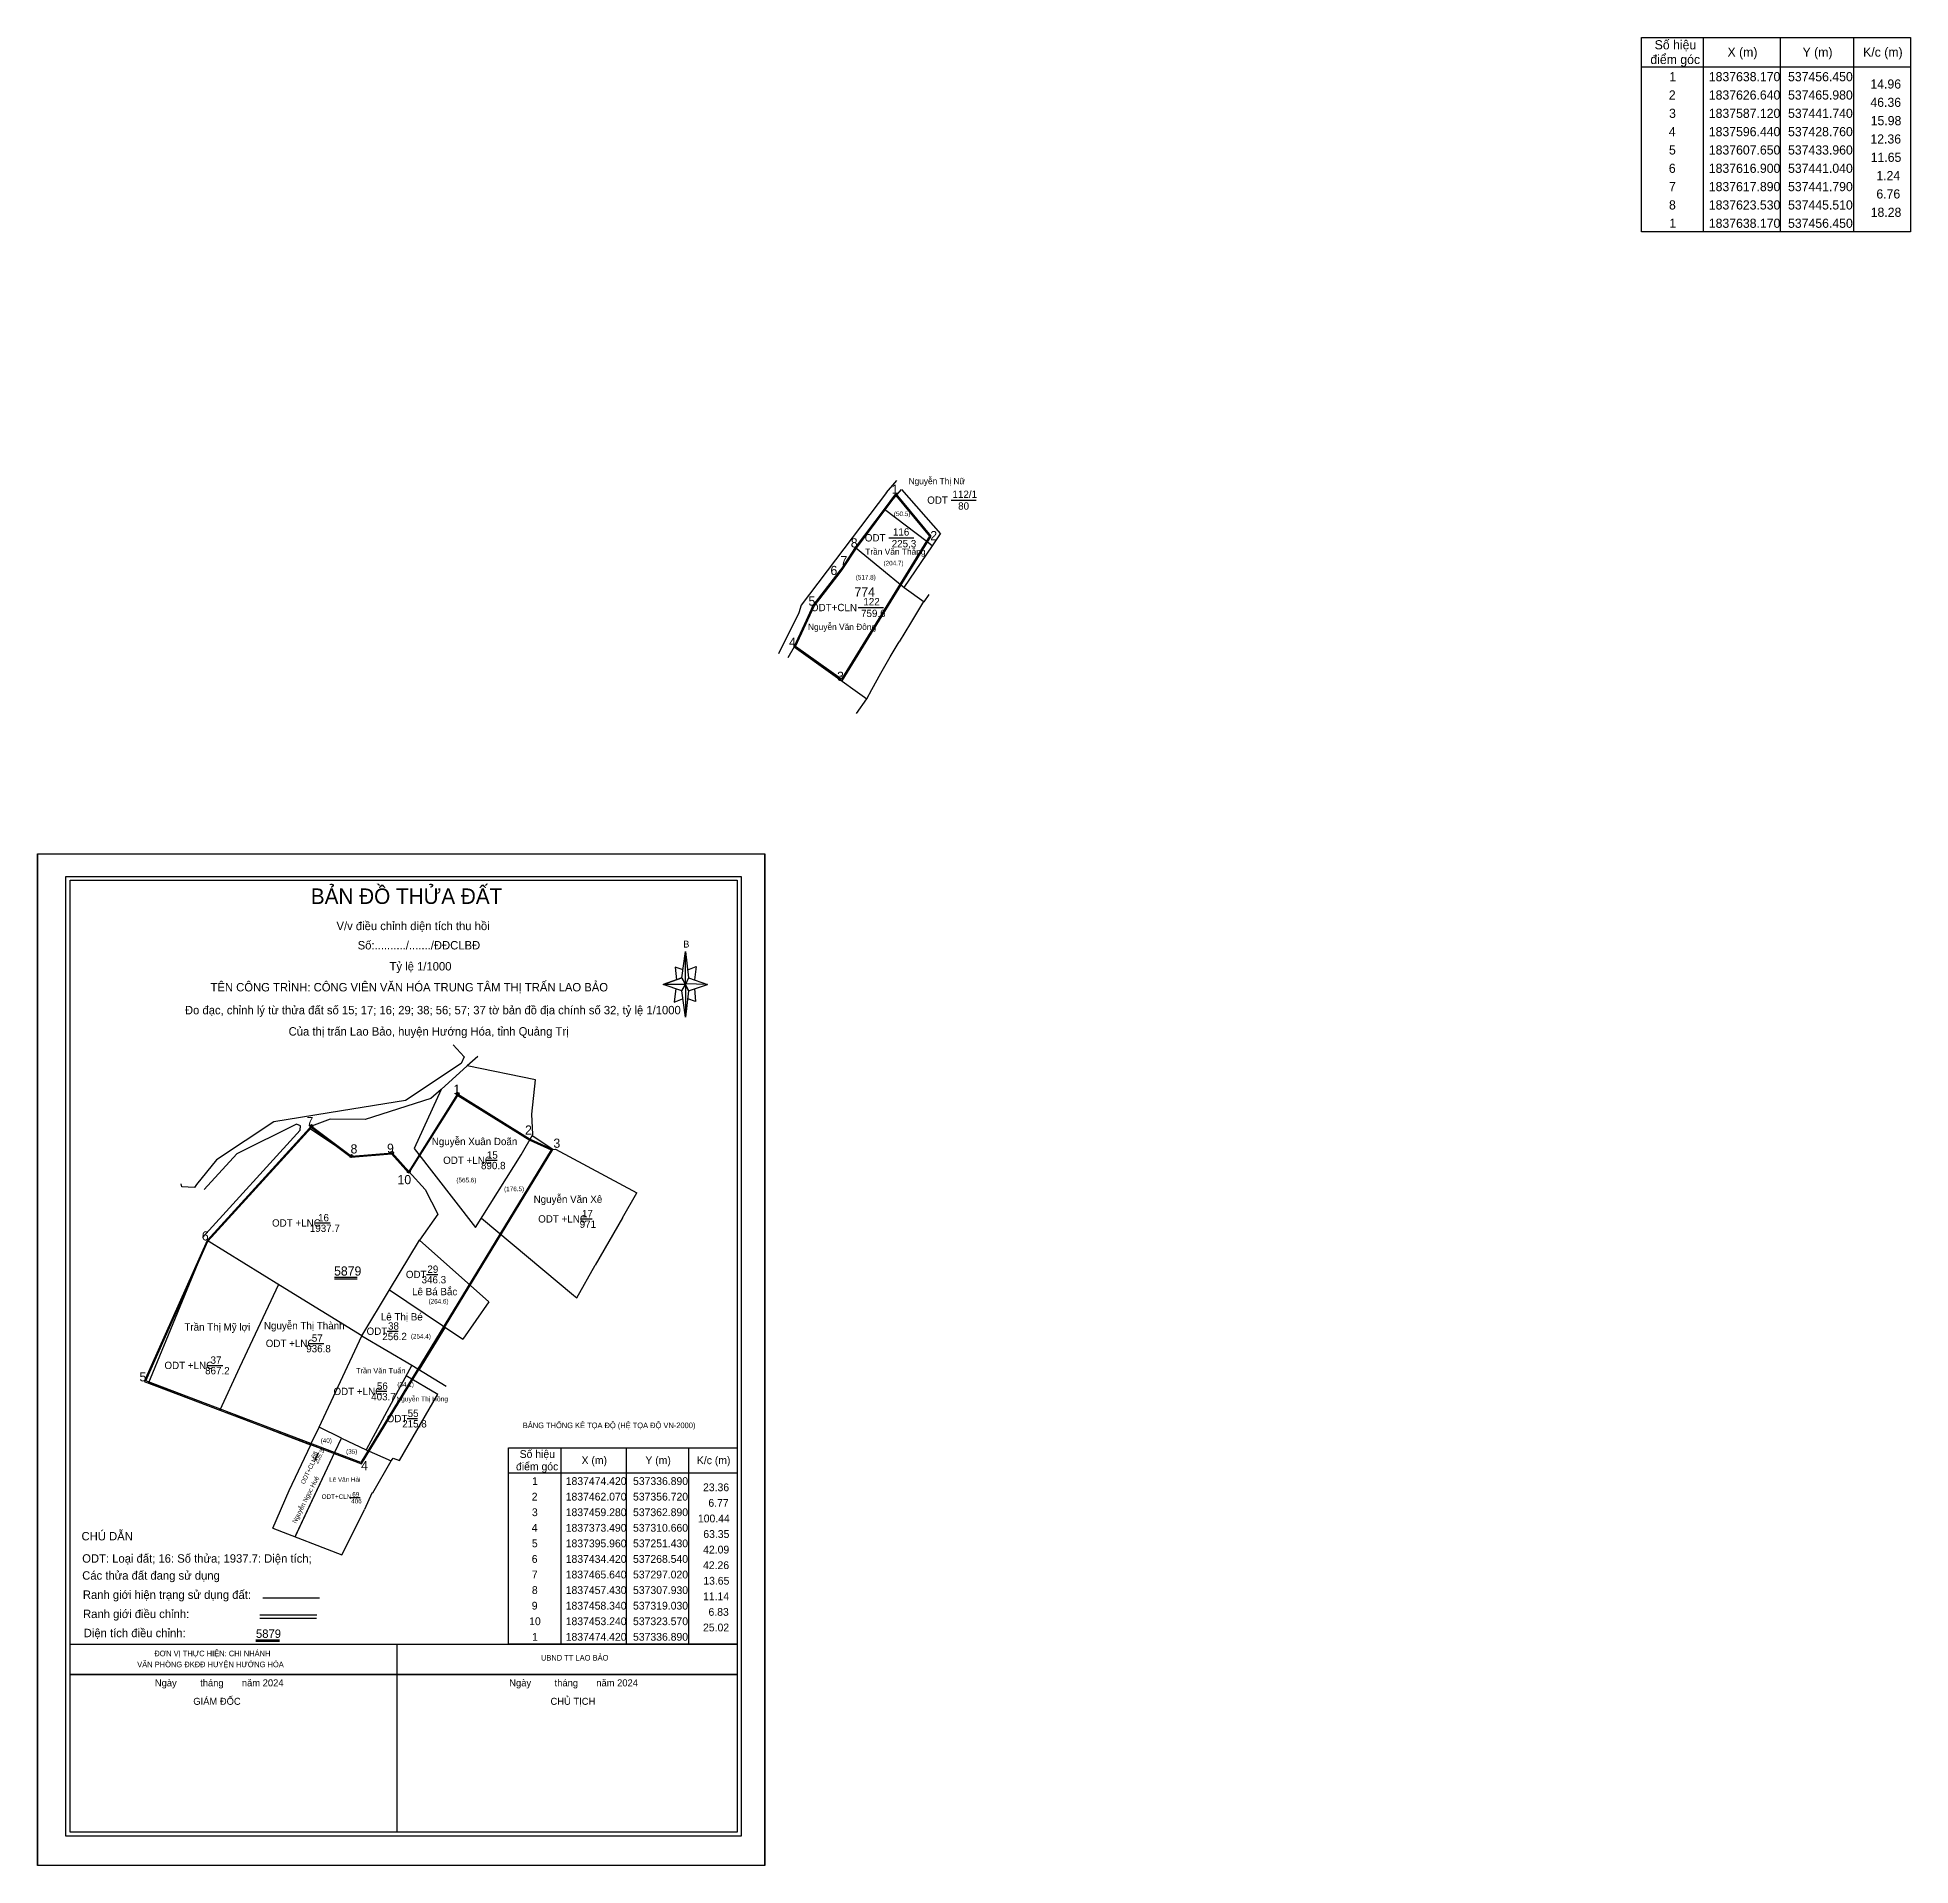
# Model space of a CAD drawing. Extents: x 537222 to 537733, y 1837264 to 1837763.
import ezdxf

# ---------------------------------------------------------------- set-up
doc = ezdxf.new("R2010")
doc.units = 0
for name, color, linetype in [('.hcayxanh', 7, 'Continuous'), ('duong gt', 7, 'Continuous'), ('Level 1', 7, 'Continuous'), ('Level 10', 7, 'Continuous'), ('Level 11', 7, 'Continuous'), ('Level 13', 7, 'Continuous'), ('Level 15', 7, 'Continuous'), ('Level 17', 7, 'Continuous'), ('Level 23', 7, 'Continuous'), ('Level 3', 7, 'Continuous'), ('Level 54', 7, 'Continuous'), ('Level 62', 7, 'Continuous'), ('Level 63', 7, 'Continuous')]:
    doc.layers.add(name, color=color, linetype=linetype)

msp = doc.modelspace()

# ---------------------------------------------------------------- linework, layer by layer
at = {"layer": '.hcayxanh'}
for p, q in [((537398.08, 1837506.09), (537399.1, 1837513.29)), ((537398.08, 1837506.09), (537392.96, 1837504.24)), ((537392.96, 1837504.24), (537398.08, 1837506.09)), ((537398.49, 1837508.3), (537396.24, 1837509.04)), ((537396.24, 1837509.04), (537396.65, 1837505.53)), ((537399.1, 1837504.24), (537398.08, 1837506.09)), ((537398.08, 1837506.09), (537399.92, 1837502.58)), ((537399.72, 1837508.3), (537401.97, 1837509.22)), ((537399.92, 1837506.09), (537405.04, 1837504.24)), ((537401.97, 1837509.22), (537401.56, 1837505.53)), ((537398.08, 1837502.58), (537392.96, 1837504.24)), ((537399.1, 1837504.24), (537392.96, 1837504.24)), ((537396.44, 1837503.13), (537396.03, 1837499.44)), ((537396.03, 1837499.44), (537398.29, 1837500.36)), ((537405.04, 1837504.24), (537399.1, 1837504.42)), ((537399.1, 1837504.42), (537399.1, 1837504.24)), ((537399.1, 1837504.24), (537399.92, 1837502.58)), ((537399.92, 1837502.58), (537399.1, 1837495.38)), ((537401.77, 1837499.62), (537399.72, 1837500.36)), ((537399.92, 1837502.58), (537405.04, 1837504.24)), ((537399.92, 1837502.58), (537405.04, 1837504.24)), ((537401.56, 1837503.13), (537401.77, 1837499.62)), ((537283.78, 1837336.91), (537299.22, 1837336.91)), ((537282.95, 1837332.27), (537298.48, 1837332.27)), ((537282.95, 1837331.33), (537298.39, 1837331.33)), ((537231.16, 1837324.29), (537413.18, 1837324.29)), ((537320.41, 1837272.97), (537320.41, 1837324.29)), ((537231.16, 1837316.05), (537413.18, 1837316.05)), ((537231.35, 1837316), (537413.18, 1837316))]:
    msp.add_line(p, q, dxfattribs=at)
for points in [[(537222.27, 1837539.96), (537420.69, 1837539.96), (537420.69, 1837263.84), (537222.27, 1837263.84)], [(537230.04, 1837533.72), (537414.3, 1837533.72), (537414.3, 1837271.9), (537230.04, 1837271.9)], [(537231.16, 1837532.71), (537413.18, 1837532.71), (537413.18, 1837272.91), (537231.16, 1837272.91)], [(537399.1, 1837513.29), (537399.92, 1837506.09), (537399.1, 1837504.24)], [(537399.1, 1837504.24), (537399.1, 1837495.38), (537398.08, 1837502.58)]]:
    msp.add_lwpolyline(points, close=True, dxfattribs=at)
at = {"layer": 'Level 1'}
for points in [[(537456.46, 1837637.68), (537465.61, 1837626.61), (537441.65, 1837587.55), (537429.14, 1837596.54), (537434.22, 1837607.49), (537441.28, 1837616.72), (537442.04, 1837617.72), (537445.76, 1837623.36)], [(537336.98, 1837474.01), (537356.58, 1837461.8), (537362.46, 1837459.15), (537310.53, 1837373.86), (537251.83, 1837396.13), (537268.79, 1837434.25), (537297.06, 1837465.24), (537307.84, 1837457.12), (537318.91, 1837458.03), (537323.61, 1837452.74)]]:
    msp.add_lwpolyline(points, close=True, dxfattribs=at)
at = {"layer": 'Level 10'}
for p, q in [((537445.51, 1837623.53), (537453.42, 1837633.97)), ((537453.42, 1837633.97), (537465.05, 1837625.12)), ((537445.51, 1837623.53), (537458.76, 1837612.62)), ((537458.76, 1837612.62), (537466.5, 1837624.01)), ((537458.76, 1837612.62), (537466.5, 1837624.01)), ((537465.05, 1837625.12), (537466.5, 1837624.01)), ((537466.5, 1837624.01), (537468.68, 1837627.2)), ((537433.96, 1837607.65), (537428.76, 1837596.44)), ((537458.76, 1837612.62), (537464.16, 1837608.67)), ((537464.01, 1837608.81), (537460.46, 1837602.87)), ((537464.16, 1837608.67), (537465.53, 1837610.66)), ((537460.46, 1837602.87), (537457.41, 1837597.8)), ((537454.9, 1837593.72), (537457.41, 1837597.8)), ((537428.76, 1837596.44), (537448.54, 1837582.23)), ((537452.41, 1837589.23), (537454.9, 1837593.72)), ((537449.94, 1837584.77), (537452.41, 1837589.23)), ((537445.73, 1837578.24), (537448.54, 1837582.23)), ((537448.54, 1837582.23), (537449.94, 1837584.77)), ((537339.55, 1837482.03), (537332.41, 1837475.64)), ((537358.16, 1837478.23), (537339.55, 1837482.03)), ((537332.41, 1837475.64), (537325.06, 1837459.54)), ((537357.12, 1837468.91), (537358.16, 1837478.23)), ((537268.54, 1837434.42), (537296.47, 1837465.04)), ((537296.47, 1837465.04), (537307.93, 1837457.43)), ((537357.43, 1837463.31), (537357.12, 1837468.91)), ((537325.06, 1837459.54), (537341.83, 1837437.93)), ((537354.25, 1837457.76), (537357.43, 1837463.31)), ((537362.89, 1837459.28), (537357.25, 1837463)), ((537307.93, 1837457.43), (537319.03, 1837458.34)), ((537319.03, 1837458.34), (537323.57, 1837453.24)), ((537341.83, 1837437.93), (537354.25, 1837457.76)), ((537362.89, 1837459.28), (537363.59, 1837459.33)), ((537363.59, 1837459.33), (537385.77, 1837447.4)), ((537323.57, 1837453.24), (537328.07, 1837448.36)), ((537328.07, 1837448.36), (537331.54, 1837441.57)), ((537381.86, 1837440.58), (537385.77, 1837447.4)), ((537331.54, 1837441.57), (537326.47, 1837434.47)), ((537343.42, 1837440.47), (537368.55, 1837419.5)), ((537381.86, 1837440.58), (537374.43, 1837427.66)), ((537288.58, 1837422.05), (537268.54, 1837434.42)), ((537318.3, 1837420.91), (537326.47, 1837434.47)), ((537326.47, 1837434.47), (537345.39, 1837417.63)), ((537303.35, 1837424.4), (537309.52, 1837424.4)), ((537303.35, 1837423.9), (537309.52, 1837423.9)), ((537369.43, 1837418.77), (537374.43, 1837427.66)), ((537310.77, 1837408.43), (537288.58, 1837422.05)), ((537310.77, 1837408.43), (537318.3, 1837420.91)), ((537318.3, 1837420.91), (537332.78, 1837411.21)), ((537368.55, 1837419.5), (537369.43, 1837418.77)), ((537345.39, 1837417.63), (537338.36, 1837407.45)), ((537299.15, 1837383.49), (537310.77, 1837408.43)), ((537310.77, 1837408.43), (537324.41, 1837400.4)), ((537333.5, 1837410.72), (537326.42, 1837399.17)), ((537332.78, 1837411.21), (537338.36, 1837407.45)), ((537324.41, 1837400.4), (537311.92, 1837377.26)), ((537324.41, 1837400.4), (537333.82, 1837394.64)), ((537252.57, 1837395.59), (537272.07, 1837388.12)), ((537252.57, 1837395.59), (537272.07, 1837388.12)), ((537322.87, 1837397.55), (537331.5, 1837392.45)), ((537272.07, 1837388.12), (537277.67, 1837385.98)), ((537321.04, 1837374.38), (537331.5, 1837392.45)), ((537277.67, 1837385.98), (537290.33, 1837381.14)), ((537296.78, 1837378.67), (537299.15, 1837383.49)), ((537305.26, 1837380.46), (537299.15, 1837383.49)), ((537290.33, 1837381.14), (537296.78, 1837378.67)), ((537290.92, 1837366.21), (537296.87, 1837378.64)), ((537296.78, 1837378.67), (537296.87, 1837378.64)), ((537296.78, 1837378.67), (537296.87, 1837378.64)), ((537303.53, 1837376.79), (537305.26, 1837380.46)), ((537305.26, 1837380.46), (537311.92, 1837377.26)), ((537292.59, 1837353.57), (537303.53, 1837376.79)), ((537292.87, 1837354.17), (537303.53, 1837376.79)), ((537311.92, 1837377.26), (537318.82, 1837374.25)), ((537313.78, 1837365.53), (537318.82, 1837374.25)), ((537318.82, 1837374.25), (537318.88, 1837374.35)), ((537318.88, 1837374.35), (537319.31, 1837375.03)), ((537319.31, 1837375.03), (537321.04, 1837374.38)), ((537286.45, 1837355.92), (537290.92, 1837366.21)), ((537313.5, 1837365.5), (537311.5, 1837360.97)), ((537313.78, 1837365.53), (537313.5, 1837365.5)), ((537307.13, 1837352.2), (537311.5, 1837360.97)), ((537286.45, 1837355.92), (537305.36, 1837348.66)), ((537305.36, 1837348.66), (537307.13, 1837352.2)), ((537281.82, 1837325.46), (537288.27, 1837325.46)), ((537281.82, 1837325.03), (537288.3, 1837325.03))]:
    msp.add_line(p, q, dxfattribs=at)
for points in [[(537445.51, 1837623.53), (537441.79, 1837617.89), (537441.04, 1837616.9)], [(537268.54, 1837434.42), (537253.04, 1837396.66), (537252.55, 1837395.54)], [(537288.04, 1837422.38), (537277.44, 1837399.73), (537272.07, 1837388.12)]]:
    msp.add_lwpolyline(points, dxfattribs=at)
at = {"layer": 'Level 13'}
for p, q in [((537471.55, 1837636.44), (537478.41, 1837636.44)), ((537454.53, 1837626.16), (537461.39, 1837626.16)), ((537446.2, 1837607.14), (537453.06, 1837607.14)), ((537314.73, 1837393.26), (537317.61, 1837393.26)), ((537297.98, 1837374.47), (537299.02, 1837376.59)), ((537307.39, 1837364.23), (537310.29, 1837364.23))]:
    msp.add_line(p, q, dxfattribs=at)
for points in [[(537344.67, 1837456.31), (537347.7, 1837456.31)], [(537298.1, 1837439.19), (537302.14, 1837439.19)], [(537370.6, 1837440.3), (537373.63, 1837440.3)], [(537328.4, 1837425.15), (537331.47, 1837425.15)], [(537317.66, 1837409.65), (537320.73, 1837409.65)], [(537296.38, 1837406.34), (537300.45, 1837406.34)], [(537268.75, 1837400.33), (537272.82, 1837400.33)], [(537323.12, 1837385.82), (537326, 1837385.82)]]:
    msp.add_lwpolyline(points, dxfattribs=at)
at = {"layer": 'Level 15'}
for centre in [(537336.89, 1837474.42), (537297.02, 1837465.64), (537307.93, 1837457.43), (537319.03, 1837458.34), (537323.57, 1837453.24)]:
    msp.add_circle(centre, 0.4, dxfattribs=at)
at = {"layer": 'Level 17'}
msp.add_line((537457.99, 1837639.33), (537468.68, 1837627.2), dxfattribs=at)
at = {"layer": 'Level 23'}
for p, q in [((537453.9, 1837638.57), (537430.67, 1837607.76)), ((537453.42, 1837633.97), (537457.99, 1837639.33)), ((537453.9, 1837638.57), (537456.77, 1837641.8)), ((537441.04, 1837616.9), (537433.96, 1837607.65)), ((537430.67, 1837607.76), (537430.03, 1837605.67)), ((537430.03, 1837605.67), (537424.5, 1837594.54)), ((537428.76, 1837596.44), (537426.98, 1837593.42)), ((537335.66, 1837487.8), (537338.72, 1837484.54)), ((537337.89, 1837482.72), (537322.67, 1837472.6)), ((537338.72, 1837484.54), (537337.89, 1837482.72)), ((537342.44, 1837484.61), (537339.55, 1837482.03)), ((537332.41, 1837475.64), (537329.59, 1837473.12)), ((537305.25, 1837469.81), (537286.72, 1837466.8)), ((537322.67, 1837472.6), (537305.25, 1837469.81)), ((537329.59, 1837473.12), (537311.64, 1837467.45)), ((537286.72, 1837466.8), (537271.08, 1837456.42)), ((537292.99, 1837466.16), (537276.64, 1837458.1)), ((537294.08, 1837465.7), (537292.99, 1837466.16)), ((537293.96, 1837464.52), (537294.08, 1837465.7)), ((537296.47, 1837465.04), (537297.02, 1837465.64)), ((537302.16, 1837467.56), (537297.02, 1837465.64)), ((537311.64, 1837467.45), (537302.16, 1837467.56)), ((537267.27, 1837435.25), (537293.96, 1837464.52)), ((537271.08, 1837456.42), (537265.71, 1837449.73)), ((537276.64, 1837458.1), (537267.8, 1837448.36)), ((537261.7, 1837449.09), (537261.49, 1837449.84)), ((537265.71, 1837449.73), (537265.16, 1837448.89)), ((537265.16, 1837448.89), (537261.7, 1837449.09))]:
    msp.add_line(p, q, dxfattribs=at)
at = {"layer": 'Level 3'}
for p, q in [((537433.96, 1837607.65), (537428.76, 1837596.44)), ((537428.76, 1837596.44), (537441.74, 1837587.12))]:
    msp.add_line(p, q, dxfattribs=at)
at = {"layer": 'Level 54'}
for p, q in [((537336.89, 1837474.42), (537323.57, 1837453.24)), ((537336.89, 1837474.42), (537356.72, 1837462.07)), ((537356.72, 1837462.07), (537362.89, 1837459.28)), ((537310.66, 1837373.49), (537362.89, 1837459.28)), ((537268.54, 1837434.42), (537251.43, 1837395.96)), ((537251.43, 1837395.96), (537310.66, 1837373.49))]:
    msp.add_line(p, q, dxfattribs=at)
for points in [[(537428.76, 1837596.44), (537432.13, 1837603.7), (537433.96, 1837607.65), (537441.04, 1837616.9), (537441.79, 1837617.89), (537445.51, 1837623.53), (537453.42, 1837633.97), (537456.45, 1837638.17), (537465.98, 1837626.64), (537441.74, 1837587.12), (537428.76, 1837596.44)], [(537268.54, 1837434.42), (537297.02, 1837465.64), (537307.93, 1837457.43), (537319.03, 1837458.34), (537323.57, 1837453.24)]]:
    msp.add_lwpolyline(points, dxfattribs=at)
at = {"layer": 'Level 63'}
for p, q in [((537676.72, 1837762.7), (537676.72, 1837709.7)), ((537697.72, 1837762.7), (537697.72, 1837709.7)), ((537717.72, 1837762.7), (537717.72, 1837709.7)), ((537659.92, 1837754.7), (537733.32, 1837754.7)), ((537222.27, 1837539.96), (537420.69, 1837539.96)), ((537222.27, 1837539.96), (537222.27, 1837263.84)), ((537420.69, 1837263.84), (537420.69, 1837539.96)), ((537365.07, 1837377.84), (537365.07, 1837324.29)), ((537382.92, 1837377.84), (537382.92, 1837324.29)), ((537399.92, 1837377.84), (537399.92, 1837324.29)), ((537350.79, 1837371.04), (537413.18, 1837371.04)), ((537420.69, 1837263.84), (537222.27, 1837263.84))]:
    msp.add_line(p, q, dxfattribs=at)
for points in [[(537659.92, 1837762.7), (537733.32, 1837762.7), (537733.32, 1837709.7), (537659.92, 1837709.7)], [(537350.79, 1837377.84), (537413.18, 1837377.84), (537413.18, 1837324.29), (537350.79, 1837324.29)]]:
    msp.add_lwpolyline(points, close=True, dxfattribs=at)

# ---------------------------------------------------------------- texts
at = {"layer": '.hcayxanh'}
for s, height, p in [('BẢN ĐỒ THỬA ĐẤT', 4.2259, (537296.86, 1837526.25)), ('V/v điều chỉnh diện tích thu hồi', 2.295, (537303.86, 1837519.1)), ('Số:........../......./ĐĐCLBĐ', 2.295, (537309.64, 1837513.83)), ('B', 1.86, (537398.48, 1837514.35)), ('Tỷ lệ 1/1000', 2.295, (537318.34, 1837508.09)), ('TÊN CÔNG TRÌNH: CÔNG VIÊN VĂN HÓA TRUNG TÂM THỊ TRẤN LAO BẢO', 2.295, (537269.5, 1837502.38)), ('Đo đạc, chỉnh lý từ thửa đất số 15; 17; 16; 29; 38; 56; 57; 37 tờ bản đồ địa chính số 32, tỷ lệ 1/1000', 2.295, (537262.51, 1837496.13)), ('Của thị trấn Lao Bảo, huyện Hướng Hóa, tỉnh Quảng Trị', 2.295, (537290.8, 1837490.32)), ('CHÚ DẪN', 2.295, (537234.3, 1837352.57)), ('Ranh giới hiện trạng sử dụng đất:', 2.295, (537234.66, 1837336.61)), ('Ranh giới điều chỉnh:', 2.295, (537234.71, 1837331.37)), ('Diện tích điều chỉnh:', 2.295, (537234.9, 1837326.15)), ('ĐƠN VỊ THỰC HIỆN: CHI NHÁNH', 1.53, (537254.15, 1837320.95)), ('UBND TT LAO BẢO', 1.53, (537359.64, 1837319.77)), ('VĂN PHÒNG ĐKĐĐ HUYỆN HƯỚNG HÓA', 1.53, (537249.48, 1837317.96)), ('Ngày         tháng       năm 2024', 1.9125, (537254.3, 1837312.73)), ('Ngày         tháng       năm 2024', 1.9125, (537351, 1837312.73)), (' GIÁM ĐỐC', 1.913, (537264.08, 1837307.7)), ('CHỦ TỊCH', 1.913, (537362.25, 1837307.7))]:
    msp.add_text(s, height=height, dxfattribs=at).set_placement(p)
at = {"layer": 'duong gt'}
for s, p in [('ODT: Loại đất; 16: Số thửa; 1937.7: Diện tích;', (537234.48, 1837346.49)), ('Các thửa đất đang sử dụng', (537234.48, 1837341.85))]:
    msp.add_text(s, height=2.295, dxfattribs=at).set_placement(p)
at = {"layer": 'Level 1'}
for s, height, p in [('774', 2.5, (537445.19, 1837610.14)), ('5879', 2.5, (537303.2, 1837424.83)), ('5879', 2.295, (537281.89, 1837325.96))]:
    msp.add_text(s, height=height, dxfattribs=at).set_placement(p)
at = {"layer": 'Level 11'}
for s, height, p in [('Nguyễn Thị Nữ', 1.7, (537459.94, 1837640.78)), ('Trần Văn Thắng', 1.7, (537448.13, 1837621.53)), ('Nguyễn Văn Đông', 1.7, (537432.51, 1837601.01)), ('Nguyễn Xuân Doãn', 2, (537329.85, 1837460.43)), ('Nguyễn Văn Xê', 2, (537357.64, 1837444.68)), ('Lê Bá Bắc', 2, (537324.48, 1837419.46)), ('Lê Thị Bé', 2, (537315.95, 1837412.58)), ('Trần Thị Mỹ lợi', 2, (537262.36, 1837409.8)), ('Nguyễn Thị Thành', 2, (537284.06, 1837410.17)), ('Trần Văn Tuấn', 1.464, (537309.19, 1837398.16)), ('Nguyễn Thị Hồng', 1.3121, (537320.19, 1837390.51)), ('Lê Văn Hải', 1.25, (537301.85, 1837368.57))]:
    msp.add_text(s, height=height, dxfattribs=at).set_placement(p)
msp.add_text('Nguyễn Ngọc Huệ', height=1.25, rotation=63.4497, dxfattribs=at).set_placement((537292.82, 1837357.09))
at = {"layer": 'Level 13'}
for s, height, p in [('112/1', 2, (537471.93, 1837637.04)), ('ODT', 2, (537465.03, 1837635.44)), ('80', 2, (537473.47, 1837633.84)), ('116', 2, (537455.68, 1837626.76)), ('ODT', 2, (537448.01, 1837625.16)), ('225,3', 2, (537455.35, 1837623.56)), ('ODT+CLN', 2, (537433.31, 1837606.14)), ('122', 2, (537447.62, 1837607.74)), ('759.6', 2, (537446.98, 1837604.54)), ('ODT +LNC', 2, (537332.96, 1837455.3)), ('890.8', 2, (537343.29, 1837453.86)), ('15', 2, (537344.89, 1837456.74)), ('ODT +LNC', 2, (537286.27, 1837438.19)), ('16', 2, (537298.83, 1837439.63)), ('ODT +LNC', 2, (537358.89, 1837439.3)), ('971', 2, (537370.21, 1837437.86)), ('17', 2, (537370.83, 1837440.74)), ('1937.7', 2, (537296.59, 1837436.75)), ('ODT ', 2, (537322.79, 1837424.14)), ('346.3', 2, (537327.08, 1837422.7)), ('29', 2, (537328.66, 1837425.58)), ('57', 2, (537297.13, 1837406.78)), ('ODT ', 2, (537312.07, 1837408.65)), ('256.2', 2, (537316.36, 1837407.21)), ('38', 2, (537317.92, 1837410.09)), ('ODT +LNC', 2, (537284.55, 1837405.34)), ('936.8', 2, (537295.61, 1837403.9)), ('ODT +LNC', 2, (537256.92, 1837399.33)), ('867.2', 2, (537268.01, 1837397.89)), ('37', 2, (537269.5, 1837400.77)), ('ODT +LNC', 2, (537303.04, 1837392.23)), ('56', 2, (537314.88, 1837393.67)), ('403.7', 2, (537313.34, 1837390.79)), ('55', 2, (537323.28, 1837386.26)), ('ODT ', 2, (537317.56, 1837384.82)), ('215.8', 2, (537321.79, 1837383.38)), ('ODT+CLN', 1.25, (537299.8, 1837363.89)), ('406', 1.25, (537307.86, 1837362.67)), ('69', 1.25, (537308.16, 1837364.5))]:
    msp.add_text(s, height=height, dxfattribs=at).set_placement(p)
for s, p in [('ODT+CLN', (537295.1, 1837367.8)), ('68', (537297.95, 1837374.81)), ('205.3', (537298.78, 1837373.35))]:
    msp.add_text(s, height=1.2, rotation=63.8789, dxfattribs=at).set_placement(p)
at = {"layer": 'Level 3'}
for s, p in [('(50.5)', (537455.94, 1837632.08)), ('(204.7)', (537453.11, 1837618.63)), ('(517.8)', (537445.53, 1837614.77)), ('(565.6)', (537336.57, 1837450.26)), ('(176.5)', (537349.59, 1837447.86)), ('(264.6)', (537328.97, 1837417.2)), ('(254.4)', (537324.15, 1837407.65)), ('(34.1)', (537320.46, 1837394.52)), ('(40)', (537299.54, 1837379.18)), ('(35)', (537306.48, 1837376.21))]:
    msp.add_text(s, height=1.25, dxfattribs=at).set_placement(p)
at = {"layer": 'Level 62'}
msp.add_text('BẢNG THỐNG KÊ TỌA ĐỘ (HỆ TỌA ĐỘ VN-2000)', height=1.5232, dxfattribs=at).set_placement((537354.7, 1837383.2))
at = {"layer": 'Level 63'}
for s, height, p in [('Số hiệu', 2.5, (537663.51, 1837759.45)), ('điểm góc', 2.5, (537662.33, 1837755.45)), ('X (m)', 2.5, (537683.38, 1837757.45)), ('Y (m)', 2.5, (537703.86, 1837757.45)), ('K/c (m)', 2.5, (537720.39, 1837757.45)), (' 1', 2.5, (537666.58, 1837750.75)), ('1837638.170', 2.5, (537678.28, 1837750.75)), ('537456.450', 2.5, (537699.9, 1837750.75)), ('14.96', 2.5, (537722.37, 1837748.75)), (' 2', 2.5, (537666.45, 1837745.75)), ('1837626.640', 2.5, (537678.28, 1837745.75)), ('537465.980', 2.5, (537699.9, 1837745.75)), ('46.36', 2.5, (537722.37, 1837743.75)), (' 3', 2.5, (537666.51, 1837740.75)), ('1837587.120', 2.5, (537678.28, 1837740.75)), ('537441.740', 2.5, (537699.9, 1837740.75)), ('15.98', 2.5, (537722.45, 1837738.75)), (' 4', 2.5, (537666.44, 1837735.75)), ('1837596.440', 2.5, (537678.28, 1837735.75)), ('537428.760', 2.5, (537699.9, 1837735.75)), ('12.36', 2.5, (537722.37, 1837733.75)), (' 5', 2.5, (537666.49, 1837730.75)), ('1837607.650', 2.5, (537678.28, 1837730.75)), ('537433.960', 2.5, (537699.9, 1837730.75)), ('11.65', 2.5, (537722.45, 1837728.75)), (' 6', 2.5, (537666.45, 1837725.75)), ('1837616.900', 2.5, (537678.28, 1837725.75)), ('537441.040', 2.5, (537699.9, 1837725.75)), ('1.24', 2.5, (537723.99, 1837723.75)), (' 7', 2.5, (537666.49, 1837720.75)), ('1837617.890', 2.5, (537678.28, 1837720.75)), ('537441.790', 2.5, (537699.9, 1837720.75)), ('6.76', 2.5, (537724, 1837718.75)), (' 8', 2.5, (537666.49, 1837715.75)), ('1837623.530', 2.5, (537678.28, 1837715.75)), ('537445.510', 2.5, (537699.9, 1837715.75)), ('18.28', 2.5, (537722.45, 1837713.75)), (' 1', 2.5, (537666.58, 1837710.75)), ('1837638.170', 2.5, (537678.28, 1837710.75)), ('537456.450', 2.5, (537699.9, 1837710.75)), (' 1', 2.5, (537454.38, 1837638.17)), (' 8', 2.5, (537443.25, 1837623.53)), (' 2', 2.5, (537464.94, 1837625.51)), (' 6', 2.5, (537437.71, 1837616)), (' 7', 2.5, (537440.44, 1837618.67)), (' 5', 2.5, (537431.7, 1837607.65)), (' 4', 2.5, (537426.41, 1837596.44)), (' 3', 2.5, (537439.52, 1837587.12)), (' 1', 2.5, (537334.82, 1837474.42)), (' 7', 2.5, (537294.76, 1837465.64)), (' 2', 2.5, (537354.38, 1837463.31)), (' 8', 2.5, (537306.77, 1837458.16)), (' 9', 2.5, (537316.72, 1837458.34)), (' 3', 2.5, (537362.12, 1837459.71)), (' 10', 2.5, (537319.58, 1837449.77)), ('D', 0.01, (537331.54, 1837441.57)), ('D', 0.01, (537331.54, 1837441.57)), ('D', 0.01, (537331.54, 1837441.57)), ('D', 0.01, (537331.54, 1837441.57)), ('D', 0.01, (537331.54, 1837441.57)), ('D', 0.01, (537331.54, 1837441.57)), ('D', 0.01, (537331.54, 1837441.57)), ('D', 0.01, (537331.54, 1837441.57)), ('D', 0.01, (537331.54, 1837441.57)), ('D', 0.01, (537331.54, 1837441.57)), ('D', 0.01, (537331.54, 1837441.57)), ('D', 0.01, (537331.54, 1837441.57)), ('D', 0.01, (537331.54, 1837441.57)), ('D', 0.01, (537331.54, 1837441.57)), ('D', 0.01, (537331.54, 1837441.57)), ('D', 0.01, (537331.54, 1837441.57)), ('D', 0.01, (537331.54, 1837441.57)), ('D', 0.01, (537331.54, 1837441.57)), ('D', 0.01, (537331.54, 1837441.57)), ('D', 0.01, (537331.54, 1837441.57)), ('D', 0.01, (537331.54, 1837441.57)), ('D', 0.01, (537331.54, 1837441.57)), ('D', 0.01, (537331.54, 1837441.57)), ('D', 0.01, (537331.54, 1837441.57)), ('D', 0.01, (537343.89, 1837440.08)), ('D', 0.01, (537381.86, 1837440.58)), ('D', 0.01, (537381.86, 1837440.58)), ('D', 0.01, (537381.86, 1837440.58)), ('D', 0.01, (537381.86, 1837440.58)), ('D', 0.01, (537381.86, 1837440.58)), ('D', 0.01, (537381.86, 1837440.58)), (' 6', 2.5, (537266.2, 1837434.42)), ('D', 0.01, (537374.43, 1837427.66)), ('D', 0.01, (537374.43, 1837427.66)), ('D', 0.01, (537374.43, 1837427.66)), ('D', 0.01, (537374.43, 1837427.66)), ('D', 0.01, (537374.43, 1837427.66)), ('D', 0.01, (537374.43, 1837427.66)), ('D', 0.01, (537368.55, 1837419.5)), ('D', 0.01, (537368.55, 1837419.5)), ('D', 0.01, (537368.55, 1837419.5)), ('D', 0.01, (537368.55, 1837419.5)), ('D', 0.01, (537368.55, 1837419.5)), ('D', 0.01, (537368.55, 1837419.5)), ('D', 0.01, (537368.55, 1837419.5)), ('D', 0.01, (537368.55, 1837419.5)), ('D', 0.01, (537368.55, 1837419.5)), ('D', 0.01, (537368.55, 1837419.5)), ('D', 0.01, (537368.55, 1837419.5)), ('D', 0.01, (537368.55, 1837419.5)), ('D', 0.01, (537368.55, 1837419.5)), ('D', 0.01, (537368.55, 1837419.5)), ('D', 0.01, (537368.55, 1837419.5)), ('D', 0.01, (537368.55, 1837419.5)), ('D', 0.01, (537368.55, 1837419.5)), ('D', 0.01, (537368.55, 1837419.5)), ('D', 0.01, (537368.55, 1837419.5)), ('D', 0.01, (537369.43, 1837418.77)), ('D', 0.01, (537369.43, 1837418.77)), ('D', 0.01, (537369.43, 1837418.77)), ('D', 0.01, (537369.43, 1837418.77)), ('D', 0.01, (537369.43, 1837418.77)), ('D', 0.01, (537369.43, 1837418.77)), ('D', 0.01, (537369.43, 1837418.77)), ('D', 0.01, (537369.43, 1837418.77)), ('D', 0.01, (537369.43, 1837418.77)), ('D', 0.01, (537369.43, 1837418.77)), ('D', 0.01, (537369.43, 1837418.77)), ('D', 0.01, (537369.43, 1837418.77)), ('D', 0.01, (537369.43, 1837418.77)), ('D', 0.01, (537369.43, 1837418.77)), ('D', 0.01, (537369.43, 1837418.77)), ('D', 0.01, (537369.43, 1837418.77)), ('D', 0.01, (537369.43, 1837418.77)), ('D', 0.01, (537369.43, 1837418.77)), ('D', 0.01, (537345.39, 1837417.63)), ('D', 0.01, (537345.39, 1837417.63)), ('D', 0.01, (537345.39, 1837417.63)), ('D', 0.01, (537345.39, 1837417.63)), ('D', 0.01, (537345.39, 1837417.63)), ('D', 0.01, (537345.39, 1837417.63)), (' 5', 2.5, (537249.17, 1837395.96)), ('D', 0.01, (537325.47, 1837399.49)), ('D', 0.01, (537325.47, 1837399.49)), ('D', 0.01, (537325.47, 1837399.49)), ('D', 0.01, (537325.47, 1837399.49)), (' 4', 2.5, (537309.64, 1837371.72)), ('điểm góc', 2.125, (537352.84, 1837371.68)), ('Số hiệu', 2.125, (537353.84, 1837375.08)), ('X (m)', 2.125, (537370.73, 1837373.38)), ('Y (m)', 2.125, (537388.14, 1837373.38)), ('K/c (m)', 2.125, (537402.19, 1837373.38)), (' 1', 2.125, (537356.45, 1837367.69)), ('1837474.420', 2.125, (537366.4, 1837367.69)), ('537336.890', 2.125, (537384.77, 1837367.69)), ('23.36', 2.125, (537403.87, 1837365.99)), (' 2', 2.125, (537356.34, 1837363.44)), ('1837462.070', 2.125, (537366.4, 1837363.44)), ('537356.720', 2.125, (537384.77, 1837363.44)), ('6.77', 2.125, (537405.33, 1837361.74)), (' 3', 2.125, (537356.39, 1837359.19)), ('1837459.280', 2.125, (537366.4, 1837359.19)), ('537362.890', 2.125, (537384.77, 1837359.19)), ('100.44', 2.125, (537402.47, 1837357.49)), (' 4', 2.125, (537356.33, 1837354.94)), (' 5', 2.125, (537356.38, 1837350.69)), ('1837373.490', 2.125, (537366.4, 1837354.94)), ('1837395.960', 2.125, (537366.4, 1837350.69)), ('537310.660', 2.125, (537384.77, 1837354.94)), ('537251.430', 2.125, (537384.77, 1837350.69)), ('63.35', 2.125, (537403.94, 1837353.24)), (' 6', 2.125, (537356.34, 1837346.44)), ('1837434.420', 2.125, (537366.4, 1837346.44)), ('537268.540', 2.125, (537384.77, 1837346.44)), ('42.09', 2.125, (537403.9, 1837348.99)), (' 7', 2.125, (537356.38, 1837342.19)), ('1837465.640', 2.125, (537366.4, 1837342.19)), ('537297.020', 2.125, (537384.77, 1837342.19)), ('42.26', 2.125, (537403.87, 1837344.74)), ('13.65', 2.125, (537403.94, 1837340.49)), (' 8', 2.125, (537356.38, 1837337.94)), ('1837457.430', 2.125, (537366.4, 1837337.94)), ('537307.930', 2.125, (537384.77, 1837337.94)), ('11.14', 2.125, (537403.87, 1837336.24)), (' 9', 2.125, (537356.35, 1837333.69)), ('1837458.340', 2.125, (537366.4, 1837333.69)), ('537319.030', 2.125, (537384.77, 1837333.69)), ('6.83', 2.125, (537405.36, 1837331.99)), (' 10', 2.125, (537355.64, 1837329.44)), (' 1', 2.125, (537356.45, 1837325.19)), ('1837453.240', 2.125, (537366.4, 1837329.44)), ('1837474.420', 2.125, (537366.4, 1837325.19)), ('537323.570', 2.125, (537384.77, 1837329.44)), ('537336.890', 2.125, (537384.77, 1837325.19)), ('25.02', 2.125, (537403.87, 1837327.74))]:
    msp.add_text(s, height=height, dxfattribs=at).set_placement(p)

doc.saveas('drawing.dxf')
